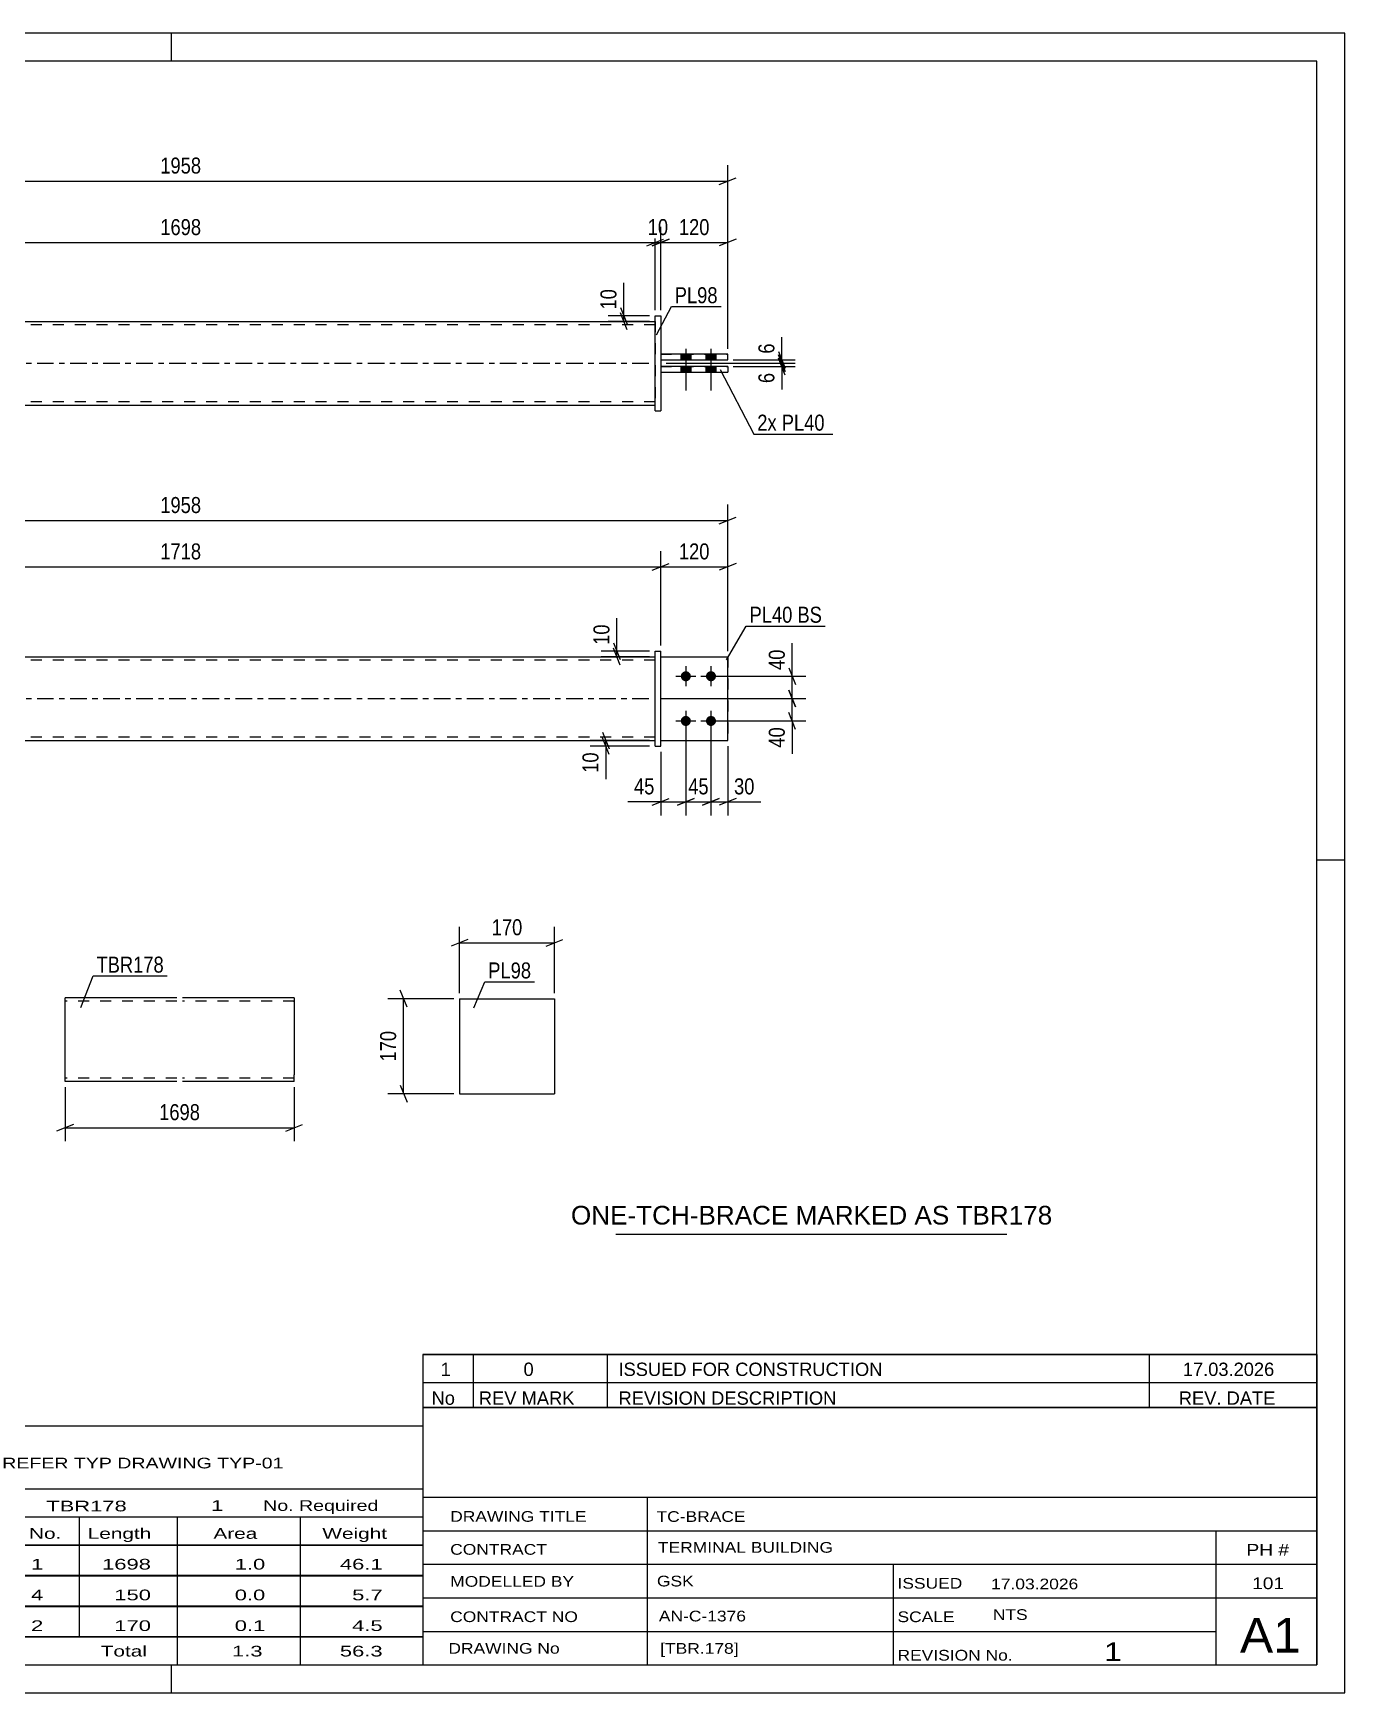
# Model space of a CAD drawing. Header units: millimetres. Extents: x 0 to 420, y 0 to 297.
# Drawn here: x 185.2 to 420, y 0 to 297 of the extents above; entities that cross this region are included whole.
import ezdxf

# ---------------------------------------------------------------- set-up
doc = ezdxf.new("R2010")
doc.units = ezdxf.units.MM
doc.linetypes.add('DXK_LINE_DOT2', pattern=[3.9198, 1.9599, -1.9599])
doc.linetypes.add('DXK_LINE_DOT3', pattern=[5.9187, 2.979, -0.9799, 0.9799, -0.9799])
doc.styles.add('Arial', font='ARIAL.TTF', dxfattribs={"height": 0.2})
doc.styles.add('Arial Narrow', font='ARIALN.TTF', dxfattribs={"height": 0.2})

# ---------------------------------------------------------------- blocks, each defined once
blk = doc.blocks.new('Unknown-580873624-1132')
at = {"color": 5, "linetype": 'Continuous'}
for p, q in [((420, 297), (0, 297)), ((210, 292), (210, 297)), ((420, 0), (420, 297)), ((415, 292), (5, 292)), ((415, 5), (415, 292)), ((420, 149), (415, 149)), ((5, 5), (415, 5)), ((210, 0), (210, 5)), ((0, 0), (420, 0))]:
    blk.add_line(p, q, dxfattribs=at)
blk = doc.blocks.new('Part-580873624-1800 - 1776')
at = {"color": 2, "linetype": 'Continuous'}
for p, q in [((297.55, 185.42), (309.55, 185.42)), ((309.55, 185.42), (309.55, 185.42)), ((309.55, 170.42), (309.55, 185.42)), ((297.55, 170.42), (309.55, 170.42))]:
    blk.add_line(p, q, dxfattribs=at)
at = {"color": 7, "linetype": 'DXK_LINE_DOT2'}
for p, q in [((297.55, 185.42), (309.55, 185.42)), ((297.55, 170.42), (297.55, 185.42)), ((297.55, 170.42), (297.55, 170.42)), ((297.55, 170.42), (309.55, 170.42))]:
    blk.add_line(p, q, dxfattribs=at)
blk = doc.blocks.new('Part-580873624-1795 - 1776')
at = {"linetype": 'Continuous'}
blk.add_hatch(color=2, dxfattribs=at).paths.add_polyline_path([(156.74, 185.42), (155.94, 186.82), (157.54, 186.82)])
at = {"color": 2, "linetype": 'Continuous'}
for p, q in [((126.74, 185.42), (296.55, 185.42)), ((156.74, 185.42), (155.94, 186.82)), ((155.94, 186.82), (157.54, 186.82)), ((157.54, 186.82), (156.74, 185.42)), ((126.74, 170.42), (296.55, 170.42))]:
    blk.add_line(p, q, dxfattribs=at)
at = {"color": 7, "linetype": 'DXK_LINE_DOT2'}
for p, q in [((126.74, 170.42), (126.74, 185.42)), ((296.55, 184.82), (126.74, 184.82)), ((296.55, 170.42), (296.55, 185.42)), ((296.55, 171.02), (126.74, 171.02))]:
    blk.add_line(p, q, dxfattribs=at)
at = {"color": 7, "linetype": 'DXK_LINE_DOT3'}
blk.add_line((126.74, 177.92), (296.55, 177.92), dxfattribs=at)
at = {"color": 2, "linetype": 'Continuous'}
blk.add_circle((156.74, 186.32), 1, dxfattribs=at)
blk = doc.blocks.new('Bolt-580873624-1788 - 1776')
at = {"linetype": 'Continuous'}
for points in [[(302.05, 182.82), (302.24, 182.8), (302.42, 182.74), (302.58, 182.65), (302.72, 182.52), (302.83, 182.37), (302.91, 182.2), (302.95, 182.01), (302.95, 181.82), (302.91, 181.64), (302.83, 181.47), (302.72, 181.32), (302.58, 181.19), (302.42, 181.1), (302.24, 181.04), (302.05, 181.02), (301.87, 181.04), (301.69, 181.1), (301.53, 181.19), (301.39, 181.32), (301.28, 181.47), (301.2, 181.64), (301.16, 181.82), (301.16, 182.01), (301.2, 182.2), (301.28, 182.37), (301.39, 182.52), (301.53, 182.65), (301.69, 182.74), (301.87, 182.8)], [(306.55, 182.82), (306.74, 182.8), (306.92, 182.74), (307.08, 182.65), (307.22, 182.52), (307.33, 182.37), (307.41, 182.2), (307.45, 182.01), (307.45, 181.82), (307.41, 181.64), (307.33, 181.47), (307.22, 181.32), (307.08, 181.19), (306.92, 181.1), (306.74, 181.04), (306.55, 181.02), (306.37, 181.04), (306.19, 181.1), (306.03, 181.19), (305.89, 181.32), (305.78, 181.47), (305.7, 181.64), (305.66, 181.82), (305.66, 182.01), (305.7, 182.2), (305.78, 182.37), (305.89, 182.52), (306.03, 182.65), (306.19, 182.74), (306.37, 182.8)], [(302.05, 174.82), (302.24, 174.8), (302.42, 174.74), (302.58, 174.65), (302.72, 174.52), (302.83, 174.37), (302.91, 174.2), (302.95, 174.01), (302.95, 173.82), (302.91, 173.64), (302.83, 173.47), (302.72, 173.32), (302.58, 173.19), (302.42, 173.1), (302.24, 173.04), (302.05, 173.02), (301.87, 173.04), (301.69, 173.1), (301.53, 173.19), (301.39, 173.32), (301.28, 173.47), (301.2, 173.64), (301.16, 173.82), (301.16, 174.01), (301.2, 174.2), (301.28, 174.37), (301.39, 174.52), (301.53, 174.65), (301.69, 174.74), (301.87, 174.8)], [(306.55, 174.82), (306.74, 174.8), (306.92, 174.74), (307.08, 174.65), (307.22, 174.52), (307.33, 174.37), (307.41, 174.2), (307.45, 174.01), (307.45, 173.82), (307.41, 173.64), (307.33, 173.47), (307.22, 173.32), (307.08, 173.19), (306.92, 173.1), (306.74, 173.04), (306.55, 173.02), (306.37, 173.04), (306.19, 173.1), (306.03, 173.19), (305.89, 173.32), (305.78, 173.47), (305.7, 173.64), (305.66, 173.82), (305.66, 174.01), (305.7, 174.2), (305.78, 174.37), (305.89, 174.52), (306.03, 174.65), (306.19, 174.74), (306.37, 174.8)]]:
    blk.add_hatch(color=1, dxfattribs=at).paths.add_polyline_path(points)
at = {"color": 1, "linetype": 'Continuous'}
for p, q in [((300.25, 181.92), (303.85, 181.92)), ((302.05, 183.72), (302.05, 180.12)), ((304.75, 181.92), (308.35, 181.92)), ((306.55, 183.72), (306.55, 180.12)), ((302.05, 175.72), (302.05, 172.12)), ((306.55, 175.72), (306.55, 172.12)), ((300.25, 173.92), (303.85, 173.92)), ((304.75, 173.92), (308.35, 173.92))]:
    blk.add_line(p, q, dxfattribs=at)
blk = doc.blocks.new('Part-580873624-1805 - 1776')
at = {"color": 7, "linetype": 'DXK_LINE_DOT2'}
for p, q in [((297.55, 185.42), (309.55, 185.42)), ((297.55, 170.42), (297.55, 185.42)), ((297.55, 185.42), (309.55, 185.42)), ((309.55, 185.42), (309.55, 185.42)), ((309.55, 185.42), (309.55, 170.42)), ((297.55, 170.42), (297.55, 170.42)), ((297.55, 170.42), (309.55, 170.42)), ((297.55, 170.42), (309.55, 170.42))]:
    blk.add_line(p, q, dxfattribs=at)
blk = doc.blocks.new('Part-580873624-1806 - 1776')
at = {"color": 2, "linetype": 'Continuous'}
for p, q in [((296.55, 186.42), (297.55, 186.42)), ((296.55, 169.42), (296.55, 186.42)), ((297.55, 169.42), (297.55, 186.42)), ((296.55, 169.42), (296.55, 169.42)), ((296.55, 169.42), (297.55, 169.42))]:
    blk.add_line(p, q, dxfattribs=at)
at = {"color": 7, "linetype": 'DXK_LINE_DOT2'}
for p, q in [((296.55, 186.42), (297.55, 186.42)), ((296.55, 169.42), (297.55, 169.42))]:
    blk.add_line(p, q, dxfattribs=at)
blk = doc.blocks.new('Part-580873624-2068 - 2055')
at = {"color": 2, "linetype": 'Continuous'}
for p, q in [((309.55, 237.33), (297.55, 237.33)), ((297.55, 236.33), (309.55, 236.33)), ((309.55, 237.33), (309.55, 236.33))]:
    blk.add_line(p, q, dxfattribs=at)
at = {"color": 7, "linetype": 'DXK_LINE_DOT2'}
for p, q in [((297.55, 237.33), (297.55, 236.33)), ((297.55, 237.33), (309.55, 237.33)), ((297.55, 236.33), (309.55, 236.33))]:
    blk.add_line(p, q, dxfattribs=at)
blk = doc.blocks.new('Part-580873624-2073 - 2055')
at = {"linetype": 'Continuous'}
blk.add_hatch(color=2, dxfattribs=at).paths.add_polyline_path([(156.74, 237.93), (155.94, 239.33), (157.54, 239.33)])
at = {"color": 2, "linetype": 'Continuous'}
for p, q in [((126.74, 245.43), (296.55, 245.43)), ((156.74, 237.93), (155.94, 239.33)), ((155.94, 239.33), (157.54, 239.33)), ((157.54, 239.33), (156.74, 237.93)), ((126.74, 230.43), (296.55, 230.43))]:
    blk.add_line(p, q, dxfattribs=at)
at = {"color": 7, "linetype": 'DXK_LINE_DOT2'}
for p, q in [((126.74, 230.43), (126.74, 245.43)), ((296.55, 244.83), (126.74, 244.83)), ((296.55, 245.43), (296.55, 230.43)), ((296.55, 231.03), (126.74, 231.03))]:
    blk.add_line(p, q, dxfattribs=at)
at = {"color": 7, "linetype": 'DXK_LINE_DOT3'}
blk.add_line((126.74, 237.93), (296.55, 237.93), dxfattribs=at)
at = {"color": 2, "linetype": 'Continuous'}
blk.add_circle((156.74, 238.83), 1, dxfattribs=at)
blk = doc.blocks.new('Bolt-580873624-2058 - 2055')
at = {"linetype": 'Continuous'}
for points in [[(302.95, 239.53), (301.15, 239.53), (301.15, 238.53), (302.95, 238.53)], [(302.95, 239.53), (301.15, 239.53), (301.15, 238.53), (302.95, 238.53)], [(307.45, 239.53), (305.65, 239.53), (305.65, 238.53), (307.45, 238.53)], [(307.45, 239.53), (305.65, 239.53), (305.65, 238.53), (307.45, 238.53)], [(302.95, 237.33), (301.15, 237.33), (301.15, 236.33), (302.95, 236.33)], [(302.95, 237.33), (301.15, 237.33), (301.15, 236.33), (302.95, 236.33)], [(307.45, 237.33), (305.65, 237.33), (305.65, 236.33), (307.45, 236.33)], [(307.45, 237.33), (305.65, 237.33), (305.65, 236.33), (307.45, 236.33)]]:
    blk.add_hatch(color=1, dxfattribs=at).paths.add_polyline_path(points)
at = {"color": 1, "linetype": 'Continuous'}
for p, q in [((301.15, 239.53), (301.15, 238.53)), ((301.15, 239.53), (301.15, 238.53)), ((302.05, 240.53), (302.05, 233.03)), ((302.05, 240.53), (302.05, 233.03)), ((302.95, 239.53), (302.95, 238.53)), ((302.95, 239.53), (302.95, 238.53)), ((305.65, 239.53), (305.65, 238.53)), ((305.65, 239.53), (305.65, 238.53)), ((306.55, 240.53), (306.55, 233.03)), ((306.55, 240.53), (306.55, 233.03)), ((307.45, 239.53), (307.45, 238.53)), ((307.45, 239.53), (307.45, 238.53)), ((301.15, 237.33), (301.15, 236.33)), ((301.15, 237.33), (301.15, 236.33)), ((302.95, 237.33), (302.95, 236.33)), ((302.95, 237.33), (302.95, 236.33)), ((305.65, 237.33), (305.65, 236.33)), ((305.65, 237.33), (305.65, 236.33)), ((307.45, 237.33), (307.45, 236.33)), ((307.45, 237.33), (307.45, 236.33))]:
    blk.add_line(p, q, dxfattribs=at)
blk = doc.blocks.new('Part-580873624-2063 - 2055')
at = {"color": 2, "linetype": 'Continuous'}
for p, q in [((309.55, 239.53), (297.55, 239.53)), ((297.55, 238.53), (309.55, 238.53)), ((309.55, 238.53), (309.55, 239.53))]:
    blk.add_line(p, q, dxfattribs=at)
at = {"color": 7, "linetype": 'DXK_LINE_DOT2'}
for p, q in [((297.55, 239.53), (297.55, 238.53)), ((297.55, 239.53), (309.55, 239.53)), ((297.55, 238.53), (309.55, 238.53))]:
    blk.add_line(p, q, dxfattribs=at)
blk = doc.blocks.new('Part-580873624-2084 - 2055')
at = {"color": 2, "linetype": 'Continuous'}
for p, q in [((296.55, 246.43), (296.55, 246.43)), ((296.55, 229.43), (296.55, 246.43)), ((296.55, 246.43), (297.55, 246.43)), ((297.55, 246.43), (297.55, 246.43)), ((297.55, 246.43), (297.55, 229.43)), ((296.55, 229.43), (297.55, 229.43)), ((296.55, 229.43), (296.55, 229.43)), ((297.55, 229.43), (297.55, 229.43))]:
    blk.add_line(p, q, dxfattribs=at)
at = {"color": 7, "linetype": 'DXK_LINE_DOT2'}
for p, q in [((296.55, 246.43), (297.55, 246.43)), ((296.55, 229.43), (297.55, 229.43)), ((297.55, 229.43), (297.55, 229.43))]:
    blk.add_line(p, q, dxfattribs=at)
blk = doc.blocks.new('Part-580873624-1360 - 1344')
at = {"color": 2, "linetype": 'Continuous'}
for p, q in [((261.55, 124.22), (261.55, 107.22)), ((261.55, 124.22), (278.55, 124.22)), ((278.55, 124.22), (278.55, 107.22)), ((261.55, 107.22), (278.55, 107.22))]:
    blk.add_line(p, q, dxfattribs=at)
blk = doc.blocks.new('Part-580873624-1246 - 1226')
at = {"color": 2, "linetype": 'Continuous'}
for p, q in [((210.94, 124.39), (190.94, 124.39)), ((190.94, 109.48), (190.94, 124.39)), ((231.94, 124.39), (211.94, 124.39)), ((231.94, 124.39), (231.94, 110.59)), ((231.94, 109.39), (231.94, 110.59)), ((190.94, 109.39), (190.94, 109.48)), ((210.94, 109.39), (190.94, 109.39)), ((231.94, 109.39), (211.94, 109.39))]:
    blk.add_line(p, q, dxfattribs=at)
at = {"color": 7, "linetype": 'DXK_LINE_DOT2'}
for p, q in [((210.94, 123.79), (190.94, 123.79)), ((231.94, 123.79), (211.94, 123.79)), ((231.94, 123.79), (231.94, 123.75)), ((231.94, 123.75), (231.94, 123.79)), ((231.94, 123.65), (231.94, 123.75)), ((231.94, 123.75), (231.94, 123.65)), ((190.94, 109.99), (190.94, 110.04)), ((210.94, 109.99), (190.94, 109.99)), ((231.94, 109.99), (211.94, 109.99)), ((231.94, 110.04), (231.94, 110.36)), ((231.94, 109.99), (231.94, 110.04))]:
    blk.add_line(p, q, dxfattribs=at)
blk = doc.blocks.new('StraightDimension-580873624-1904 - 1776')
at = {"color": 7, "linetype": 'Continuous'}
for p, q in [((295.55, 170.42), (284.91, 170.42)), ((295.55, 169.42), (284.91, 169.42)), ((287.16, 171.92), (288.36, 168.92)), ((288.36, 167.92), (287.16, 170.92)), ((287.76, 169.42), (287.76, 170.42))]:
    blk.add_line(p, q, dxfattribs=at)
at = {"color": 0}
blk.add_wipeout([(287.01, 168.89), (282.81, 168.89), (282.81, 164.04), (287.01, 164.04)], dxfattribs=at)
at = {"color": 7, "linetype": 'Continuous'}
blk.add_line((287.76, 169.42), (287.76, 163.51), dxfattribs=at)
blk.add_line((287.76, 169.42), (287.76, 163.51), dxfattribs=at)
at = {"color": 3, "style": 'Arial Narrow'}
blk.add_text('10', height=2.863, rotation=90.0002, dxfattribs=at).set_placement((286.41, 164.64))
blk = doc.blocks.new('StraightDimension-580873624-1923 - 1776')
at = {"color": 7, "linetype": 'Continuous'}
for p, q in [((302.05, 172.92), (302.05, 157.03)), ((306.55, 172.92), (306.55, 157.03)), ((300.55, 158.83), (303.55, 160.03)), ((302.05, 159.43), (306.55, 159.43)), ((308.05, 160.03), (305.05, 158.83))]:
    blk.add_line(p, q, dxfattribs=at)
at = {"color": 0}
blk.add_wipeout([(306.73, 160.18), (306.73, 164.38), (301.88, 164.38), (301.88, 160.18)], dxfattribs=at)
at = {"color": 3, "style": 'Arial Narrow'}
blk.add_text('45', height=2.863, dxfattribs=at).set_placement((302.48, 160.78))
blk = doc.blocks.new('StraightDimension-580873624-1974 - 1776')
at = {"color": 7, "linetype": 'Continuous'}
for p, q in [((320.51, 179.42), (321.71, 176.42)), ((297.55, 177.92), (323.51, 177.92)), ((321.71, 172.42), (320.51, 175.42)), ((321.11, 173.92), (321.11, 177.92)), ((307.55, 173.92), (323.51, 173.92))]:
    blk.add_line(p, q, dxfattribs=at)
at = {"color": 0}
blk.add_wipeout([(320.36, 173.39), (316.16, 173.39), (316.16, 168.54), (320.36, 168.54)], dxfattribs=at)
at = {"color": 7, "linetype": 'Continuous'}
blk.add_line((321.11, 173.92), (321.11, 168.01), dxfattribs=at)
blk.add_line((321.11, 173.92), (321.11, 168.01), dxfattribs=at)
at = {"color": 3, "style": 'Arial Narrow'}
blk.add_text('40', height=2.863, rotation=90.0002, dxfattribs=at).set_placement((319.76, 169.14))
blk = doc.blocks.new('StraightDimension-580873624-1997 - 1776')
at = {"color": 7, "linetype": 'Continuous'}
for p, q in [((296.05, 200.88), (299.05, 202.08)), ((297.55, 187.42), (297.55, 204.33)), ((311.05, 202.08), (308.05, 200.88)), ((309.55, 186.42), (309.55, 204.33)), ((297.55, 201.48), (309.55, 201.48))]:
    blk.add_line(p, q, dxfattribs=at)
at = {"color": 0}
blk.add_wipeout([(306.9, 202.23), (306.9, 206.43), (300.21, 206.43), (300.21, 202.23)], dxfattribs=at)
at = {"color": 3, "style": 'Arial Narrow'}
blk.add_text('120', height=2.863, dxfattribs=at).set_placement((300.81, 202.83))
blk = doc.blocks.new('StraightDimension-580873624-1933 - 1776')
at = {"color": 7, "linetype": 'Continuous'}
for p, q in [((306.55, 172.92), (306.55, 157.03)), ((309.55, 169.42), (309.55, 157.03)), ((305.05, 158.83), (308.05, 160.03)), ((306.55, 159.43), (309.55, 159.43)), ((311.05, 160.03), (308.05, 158.83))]:
    blk.add_line(p, q, dxfattribs=at)
at = {"color": 0}
blk.add_wipeout([(314.94, 160.18), (314.94, 164.38), (310.08, 164.38), (310.08, 160.18)], dxfattribs=at)
at = {"color": 7, "linetype": 'Continuous'}
blk.add_line((309.55, 159.43), (315.46, 159.43), dxfattribs=at)
blk.add_line((309.55, 159.43), (315.46, 159.43), dxfattribs=at)
at = {"color": 3, "style": 'Arial Narrow'}
blk.add_text('30', height=2.863, dxfattribs=at).set_placement((310.68, 160.78))
blk = doc.blocks.new('StraightDimension-580873624-1961 - 1776')
at = {"color": 7, "linetype": 'Continuous'}
for p, q in [((307.55, 181.92), (323.51, 181.92)), ((320.51, 183.42), (321.71, 180.42)), ((321.11, 177.92), (321.11, 181.92)), ((321.71, 176.42), (320.51, 179.42)), ((297.55, 177.92), (323.51, 177.92))]:
    blk.add_line(p, q, dxfattribs=at)
at = {"color": 0}
blk.add_wipeout([(320.36, 187.3), (316.16, 187.3), (316.16, 182.44), (320.36, 182.44)], dxfattribs=at)
at = {"color": 7, "linetype": 'Continuous'}
blk.add_line((321.11, 181.92), (321.11, 187.82), dxfattribs=at)
blk.add_line((321.11, 181.92), (321.11, 187.82), dxfattribs=at)
at = {"color": 3, "style": 'Arial Narrow'}
blk.add_text('40', height=2.863, rotation=90.0002, dxfattribs=at).set_placement((319.76, 183.04))
blk = doc.blocks.new('StraightDimension-580873624-1818 - 1776')
at = {"color": 7, "linetype": 'Continuous'}
for p, q in [((113.74, 186.42), (113.74, 212.63)), ((309.55, 186.42), (309.55, 212.63)), ((115.24, 210.38), (112.24, 209.18)), ((113.74, 209.78), (309.55, 209.78)), ((308.05, 209.18), (311.05, 210.38))]:
    blk.add_line(p, q, dxfattribs=at)
at = {"color": 0}
blk.add_wipeout([(215.9, 210.53), (215.9, 214.73), (207.39, 214.73), (207.39, 210.53)], dxfattribs=at)
at = {"color": 3, "style": 'Arial Narrow'}
blk.add_text('1958', height=2.863, dxfattribs=at).set_placement((207.99, 211.13))
blk = doc.blocks.new('StraightDimension-580873624-1913 - 1776')
at = {"color": 7, "linetype": 'Continuous'}
for p, q in [((302.05, 172.92), (302.05, 157.03)), ((297.55, 168.42), (297.55, 157.03)), ((296.05, 158.83), (299.05, 160.03)), ((297.55, 159.43), (302.05, 159.43)), ((303.55, 160.03), (300.55, 158.83))]:
    blk.add_line(p, q, dxfattribs=at)
at = {"color": 0}
blk.add_wipeout([(297.03, 160.18), (297.03, 164.38), (292.17, 164.38), (292.17, 160.18)], dxfattribs=at)
at = {"color": 7, "linetype": 'Continuous'}
blk.add_line((297.55, 159.43), (291.65, 159.43), dxfattribs=at)
blk.add_line((297.55, 159.43), (291.65, 159.43), dxfattribs=at)
at = {"color": 3, "style": 'Arial Narrow'}
blk.add_text('45', height=2.863, dxfattribs=at).set_placement((292.77, 160.78))
blk = doc.blocks.new('StraightDimension-580873624-1988 - 1776')
at = {"color": 7, "linetype": 'Continuous'}
for p, q in [((289.13, 187.92), (290.33, 184.92)), ((295.55, 186.42), (286.88, 186.42)), ((295.55, 185.42), (286.88, 185.42)), ((290.33, 183.92), (289.13, 186.92)), ((289.73, 185.42), (289.73, 186.42))]:
    blk.add_line(p, q, dxfattribs=at)
at = {"color": 0}
blk.add_wipeout([(288.98, 191.8), (284.78, 191.8), (284.78, 186.94), (288.98, 186.94)], dxfattribs=at)
at = {"color": 7, "linetype": 'Continuous'}
blk.add_line((289.73, 186.42), (289.73, 192.33), dxfattribs=at)
blk.add_line((289.73, 186.42), (289.73, 192.33), dxfattribs=at)
at = {"color": 3, "style": 'Arial Narrow'}
blk.add_text('10', height=2.863, rotation=90.0002, dxfattribs=at).set_placement((288.38, 187.54))
blk = doc.blocks.new('StraightDimension-580873624-2007 - 1776')
at = {"color": 7, "linetype": 'Continuous'}
for p, q in [((127.24, 202.08), (124.24, 200.88)), ((125.74, 187.42), (125.74, 204.33)), ((296.05, 200.88), (299.05, 202.08)), ((297.55, 187.42), (297.55, 204.33)), ((125.74, 201.48), (297.55, 201.48))]:
    blk.add_line(p, q, dxfattribs=at)
at = {"color": 0}
blk.add_wipeout([(215.9, 202.23), (215.9, 206.43), (207.39, 206.43), (207.39, 202.23)], dxfattribs=at)
at = {"color": 3, "style": 'Arial Narrow'}
blk.add_text('1718', height=2.863, dxfattribs=at).set_placement((207.99, 202.83))
blk = doc.blocks.new('StraightDimension-580873624-2225 - 2055')
at = {"color": 7, "linetype": 'Continuous'}
for p, q in [((298.55, 237.93), (321.65, 237.93)), ((310.55, 238.53), (321.65, 238.53)), ((318.65, 240.03), (319.85, 237.03)), ((319.85, 236.43), (318.65, 239.43)), ((319.25, 237.93), (319.25, 238.53))]:
    blk.add_line(p, q, dxfattribs=at)
at = {"color": 0}
blk.add_wipeout([(318.5, 242.08), (314.3, 242.08), (314.3, 239.05), (318.5, 239.05)], dxfattribs=at)
at = {"color": 7, "linetype": 'Continuous'}
blk.add_line((319.25, 238.53), (319.25, 242.61), dxfattribs=at)
blk.add_line((319.25, 238.53), (319.25, 242.61), dxfattribs=at)
at = {"color": 3, "style": 'Arial Narrow'}
blk.add_text('6', height=2.86, rotation=90.0002, dxfattribs=at).set_placement((317.9, 239.65))
blk = doc.blocks.new('StraightDimension-580873624-2152 - 2055')
at = {"color": 7, "linetype": 'Continuous'}
for p, q in [((113.74, 240.53), (113.74, 273.38)), ((309.55, 240.53), (309.55, 273.38)), ((115.24, 271.13), (112.24, 269.93)), ((113.74, 270.53), (309.55, 270.53)), ((308.05, 269.93), (311.05, 271.13))]:
    blk.add_line(p, q, dxfattribs=at)
at = {"color": 0}
blk.add_wipeout([(215.9, 271.28), (215.9, 275.48), (207.39, 275.48), (207.39, 271.28)], dxfattribs=at)
at = {"color": 3, "style": 'Arial Narrow'}
blk.add_text('1958', height=2.863, dxfattribs=at).set_placement((207.99, 271.88))
blk = doc.blocks.new('StraightDimension-580873624-2183 - 2055')
at = {"color": 7, "linetype": 'Continuous'}
for p, q in [((126.74, 247.43), (126.74, 262.37)), ((296.55, 247.43), (296.55, 262.37)), ((128.24, 260.12), (125.24, 258.92)), ((126.74, 259.52), (296.55, 259.52)), ((295.05, 258.92), (298.05, 260.12))]:
    blk.add_line(p, q, dxfattribs=at)
at = {"color": 0}
blk.add_wipeout([(215.9, 260.27), (215.9, 264.47), (207.39, 264.47), (207.39, 260.27)], dxfattribs=at)
at = {"color": 3, "style": 'Arial Narrow'}
blk.add_text('1698', height=2.863, dxfattribs=at).set_placement((207.99, 260.87))
blk = doc.blocks.new('StraightDimension-580873624-2193 - 2055')
at = {"color": 7, "linetype": 'Continuous'}
for p, q in [((296.55, 247.43), (296.55, 262.37)), ((297.55, 247.43), (297.55, 262.37)), ((295.05, 258.92), (298.05, 260.12)), ((299.05, 260.12), (296.05, 258.92)), ((296.55, 259.52), (297.55, 259.52))]:
    blk.add_line(p, q, dxfattribs=at)
at = {"color": 0}
blk.add_wipeout([(299.48, 260.27), (299.48, 264.47), (294.63, 264.47), (294.63, 260.27)], dxfattribs=at)
at = {"color": 3, "style": 'Arial Narrow'}
blk.add_text('10', height=2.863, dxfattribs=at).set_placement((295.23, 260.87))
blk = doc.blocks.new('StraightDimension-580873624-2203 - 2055')
at = {"color": 7, "linetype": 'Continuous'}
for p, q in [((297.55, 247.43), (297.55, 262.37)), ((309.55, 240.53), (309.55, 262.37)), ((296.05, 258.92), (299.05, 260.12)), ((297.55, 259.52), (309.55, 259.52)), ((311.05, 260.12), (308.05, 258.92))]:
    blk.add_line(p, q, dxfattribs=at)
at = {"color": 0}
blk.add_wipeout([(306.9, 260.27), (306.9, 264.47), (300.21, 264.47), (300.21, 260.27)], dxfattribs=at)
at = {"color": 3, "style": 'Arial Narrow'}
blk.add_text('120', height=2.863, dxfattribs=at).set_placement((300.81, 260.87))
blk = doc.blocks.new('StraightDimension-580873624-2214 - 2055')
at = {"color": 7, "linetype": 'Continuous'}
for p, q in [((290.38, 247.93), (291.58, 244.93)), ((291.58, 243.93), (290.38, 246.93)), ((295.55, 246.43), (288.13, 246.43)), ((295.55, 245.43), (288.13, 245.43)), ((290.98, 245.43), (290.98, 246.43))]:
    blk.add_line(p, q, dxfattribs=at)
at = {"color": 0}
blk.add_wipeout([(290.23, 251.81), (286.03, 251.81), (286.03, 246.95), (290.23, 246.95)], dxfattribs=at)
at = {"color": 7, "linetype": 'Continuous'}
blk.add_line((290.98, 246.43), (290.98, 252.33), dxfattribs=at)
blk.add_line((290.98, 246.43), (290.98, 252.33), dxfattribs=at)
at = {"color": 3, "style": 'Arial Narrow'}
blk.add_text('10', height=2.863, rotation=90.0002, dxfattribs=at).set_placement((289.63, 247.55))
blk = doc.blocks.new('StraightDimension-580873624-2234 - 2055')
at = {"color": 7, "linetype": 'Continuous'}
for p, q in [((298.55, 237.93), (321.65, 237.93)), ((318.65, 239.43), (319.85, 236.43)), ((319.85, 235.83), (318.65, 238.83)), ((319.25, 237.33), (319.25, 237.93)), ((310.55, 237.33), (321.65, 237.33))]:
    blk.add_line(p, q, dxfattribs=at)
at = {"color": 0}
blk.add_wipeout([(318.5, 236.8), (314.3, 236.8), (314.3, 233.78), (318.5, 233.78)], dxfattribs=at)
at = {"color": 7, "linetype": 'Continuous'}
blk.add_line((319.25, 237.33), (319.25, 233.25), dxfattribs=at)
blk.add_line((319.25, 237.33), (319.25, 233.25), dxfattribs=at)
at = {"color": 3, "style": 'Arial Narrow'}
blk.add_text('6', height=2.86, rotation=90.0002, dxfattribs=at).set_placement((317.9, 234.38))
blk = doc.blocks.new('StraightDimension-580873624-1362 - 1344')
at = {"color": 7, "linetype": 'Continuous'}
for p, q in [((261.55, 125.22), (261.55, 137.07)), ((278.55, 125.22), (278.55, 137.07)), ((263.05, 134.82), (260.05, 133.62)), ((261.55, 134.22), (278.55, 134.22)), ((277.05, 133.62), (280.05, 134.82))]:
    blk.add_line(p, q, dxfattribs=at)
at = {"color": 0}
blk.add_wipeout([(273.39, 134.97), (273.39, 139.17), (266.71, 139.17), (266.71, 134.97)], dxfattribs=at)
at = {"color": 3, "style": 'Arial Narrow'}
blk.add_text('170', height=2.863, dxfattribs=at).set_placement((267.31, 135.57))
blk = doc.blocks.new('StraightDimension-580873624-1374 - 1344')
at = {"color": 7, "linetype": 'Continuous'}
for p, q in [((252.15, 122.72), (250.95, 125.72)), ((260.55, 124.22), (248.7, 124.22)), ((251.55, 107.22), (251.55, 124.22)), ((260.55, 107.22), (248.7, 107.22)), ((250.95, 108.72), (252.15, 105.72))]:
    blk.add_line(p, q, dxfattribs=at)
at = {"color": 0}
blk.add_wipeout([(250.8, 119.06), (246.6, 119.06), (246.6, 112.37), (250.8, 112.37)], dxfattribs=at)
at = {"color": 3, "style": 'Arial Narrow'}
blk.add_text('170', height=2.863, rotation=90.0002, dxfattribs=at).set_placement((250.2, 112.97))
blk = doc.blocks.new('StraightDimension-580873624-1324 - 1226')
at = {"color": 7, "linetype": 'Continuous'}
for p, q in [((190.94, 108.39), (190.94, 98.73)), ((231.94, 108.39), (231.94, 98.73)), ((192.44, 101.73), (189.44, 100.53)), ((190.94, 101.13), (231.94, 101.13)), ((230.44, 100.53), (233.44, 101.73))]:
    blk.add_line(p, q, dxfattribs=at)
at = {"color": 0}
blk.add_wipeout([(215.7, 101.88), (215.7, 106.08), (207.19, 106.08), (207.19, 101.88)], dxfattribs=at)
at = {"color": 3, "style": 'Arial Narrow'}
blk.add_text('1698', height=2.863, dxfattribs=at).set_placement((207.79, 102.48))
blk = doc.blocks.new('Unknown-580873624-3524')
at = {"color": 7, "linetype": 'Continuous'}
for p, q in [((255, 51.05), (255, 5)), ((255, 51.05), (415, 51.05)), ((415, 51), (415, 5)), ((255, 35), (415, 35)), ((295.14, 35), (295.14, 5)), ((255, 29), (415, 29)), ((397, 5.05), (397, 29.05)), ((255, 23), (415, 23)), ((339.14, 23), (339.14, 5)), ((255, 17), (415, 17)), ((255, 11), (397, 11)), ((255, 5), (415, 5))]:
    blk.add_line(p, q, dxfattribs=at)
at = {"color": 7, "style": 'Arial Narrow'}
for s, height, width, p in [('DRAWING TITLE', 1.9089, 1.425378, (259.88, 30.61)), ('TC-BRACE', 1.909, 1.425378, (296.81, 30.59)), ('TERMINAL BUILDING', 1.9089, 1.425378, (297.06, 25.07)), ('CONTRACT', 1.909, 1.425378, (259.88, 24.71)), ('MODELLED BY', 1.9089, 1.425378, (259.88, 18.98)), ('GSK', 1.909, 1.425378, (296.88, 19.04)), ('ISSUED', 1.909, 1.425378, (339.94, 18.64)), ('17.03.2026', 1.909, 1.425378, (356.69, 18.52)), ('CONTRACT NO', 1.9089, 1.425378, (259.88, 12.66)), ('AN-C-1376', 1.909, 1.425378, (297.23, 12.78)), ('SCALE', 1.909, 1.425378, (339.94, 12.65)), ('A1', 6.204, 1.25, (401.24, 7.2)), ('DRAWING No', 1.909, 1.425378, (259.56, 7)), ('[TBR.178]', 1.909, 1.425378, (297.46, 6.99)), ('1', 3.34, 1.5, (376.91, 5.68)), ('REVISION No.', 1.9089, 1.425378, (339.94, 5.77))]:
    blk.add_text(s, height=height, dxfattribs=dict(at, width=width)).set_placement(p)
at = {"color": 7, "linetype": 'Continuous', "style": 'Arial Narrow'}
for s, height, width, p in [('PH #', 2.1, 1.42538, (402.4, 24.55)), ('101', 2.1, 1.42538, (403.41, 18.55)), ('NTS', 1.909, 1.425378, (357, 13.05))]:
    blk.add_text(s, height=height, dxfattribs=dict(at, width=width)).set_placement(p)
blk = doc.blocks.new('Unknown-580873624-3525')
at = {"color": 7, "linetype": 'Continuous'}
for p, q in [((255, 60.55), (415, 60.55)), ((415, 60.55), (255, 60.55)), ((255, 60.55), (255, 55.55)), ((264, 60.55), (264, 55.55)), ((288, 60.55), (288, 55.55)), ((385, 60.55), (385, 55.55)), ((415, 60.55), (415, 55.55)), ((255, 55.55), (415, 55.55)), ((255, 55.55), (255, 51.05)), ((255, 55.55), (415, 55.55)), ((264, 55.55), (264, 51.05)), ((288, 55.55), (288, 51.05)), ((385, 55.55), (385, 51.05)), ((415, 55.55), (415, 51.05)), ((415, 51.05), (255, 51.05))]:
    blk.add_line(p, q, dxfattribs=at)
at = {"color": 7, "linetype": 'Continuous', "style": 'Arial Narrow'}
for s, height, width, p in [('1', 2.39, 1.196471, (258.16, 56.7)), ('0', 2.39, 1.196471, (273, 56.7)), ('ISSUED FOR CONSTRUCTION', 2.3861, 1.196471, (290, 56.7)), ('17.03.2026', 2.386, 1.196471, (391, 56.7)), ('No', 2.386, 1.2, (256.54, 51.55)), ('REV MARK', 2.386, 1.2, (265, 51.55)), ('REVISION DESCRIPTION', 2.3861, 1.2, (290, 51.55)), ('REV. DATE', 2.386, 1.2, (390.28, 51.55))]:
    blk.add_text(s, height=height, dxfattribs=dict(at, width=width)).set_placement(p)
blk = doc.blocks.new('Unknown-580873624-3526')
at = {"color": 7, "linetype": 'Continuous'}
for p, q in [((95, 47.75), (255, 47.75)), ((95, 36.5), (95, 47.75)), ((255, 47.75), (255, 36.5)), ((95, 36.5), (255, 36.5)), ((95, 36.5), (95, 31.5)), ((255, 36.5), (255, 31.5)), ((95, 31.5), (255, 31.5)), ((95, 31.5), (95, 26.5)), ((119, 31.5), (119, 26.5)), ((154.5, 31.5), (154.5, 26.5)), ((180.5, 31.5), (180.5, 26.5)), ((193.5, 31.5), (193.5, 26.5)), ((211, 31.5), (211, 26.5)), ((233, 31.5), (233, 26.5)), ((255, 31.5), (255, 26.5)), ((95, 26.5), (255, 26.5)), ((95, 26.45), (95, 21.05)), ((95, 26.45), (255, 26.45)), ((119, 26.5), (119, 21)), ((154.5, 26.5), (154.5, 21)), ((180.5, 26.5), (180.5, 21)), ((193.5, 26.5), (193.5, 21)), ((211, 26.5), (211, 21)), ((233, 26.5), (233, 21)), ((255, 26.45), (255, 21.05)), ((95, 21.05), (255, 21.05)), ((95, 20.95), (95, 15.55)), ((95, 20.95), (255, 20.95)), ((119, 21), (119, 15.5)), ((154.5, 21), (154.5, 15.5)), ((180.5, 21), (180.5, 15.5)), ((193.5, 21), (193.5, 15.5)), ((211, 21), (211, 15.5)), ((233, 21), (233, 15.5)), ((255, 20.95), (255, 15.55)), ((95, 15.55), (255, 15.55)), ((95, 15.45), (95, 10.05)), ((95, 15.45), (255, 15.45)), ((119, 15.5), (119, 10)), ((154.5, 15.5), (154.5, 10)), ((180.5, 15.5), (180.5, 10)), ((193.5, 15.5), (193.5, 10)), ((211, 15.5), (211, 10)), ((233, 15.5), (233, 10)), ((255, 15.45), (255, 10.05)), ((95, 10.05), (255, 10.05)), ((95, 10), (255, 10)), ((95, 10), (95, 5)), ((211, 10), (211, 5)), ((233, 10), (233, 5)), ((255, 10), (255, 5)), ((95, 5), (255, 5))]:
    blk.add_line(p, q, dxfattribs=at)
at = {"color": 7, "style": 'Arial Narrow'}
for s, height, width, p in [('GENERAL NOTES & WELD DETAILS :', 2.8633, 1.4, (96.15, 40.06)), ('REFER TYP DRAWING TYP-01', 1.9089, 1.6, (179.7, 40.16)), ("MATERIAL LIST FOR ASSEMBLY MK'D", 1.9089, 1.6, (96.15, 32.56)), ('TBR178', 1.909, 1.794707, (187.59, 32.47)), ('1', 1.91, 1.794707, (217.08, 32.56)), ('No. Required', 1.9089, 1.6, (226.41, 32.56)), ('Mark', 1.909, 1.7, (96.34, 27.5)), ('Profile', 1.909, 1.7, (129.41, 27.5)), ('Material', 1.909, 1.7, (159.54, 27.56)), ('No.', 1.909, 1.7, (184.5, 27.56)), ('Length', 1.909, 1.7, (195, 27.56)), ('Area', 1.909, 1.7, (217.5, 27.56)), ('Weight', 1.909, 1.7, (237, 27.56))]:
    blk.add_text(s, height=height, dxfattribs=dict(at, width=width)).set_placement(p)
at = {"color": 7, "linetype": 'Continuous', "style": 'Arial Narrow'}
for s, height, width, p in [('TBR178', 1.909, 1.794707, (96.5, 22.06)), ('SHS150*6', 1.909, 1.794707, (121, 22.06)), ('E350', 1.909, 1.794707, (160.74, 22.06)), ('1', 1.91, 1.794707, (184.86, 22.06)), ('1698', 1.909, 1.794707, (197.58, 22.06)), ('1.0', 1.909, 1.794707, (221.32, 22.06)), ('46.1', 1.909, 1.794707, (240.14, 22.06)), ('PL40', 1.909, 1.794707, (96.5, 16.56)), ('PL10*120', 1.909, 1.794707, (121, 16.56)), ('E350', 1.909, 1.794707, (160.74, 16.56)), ('4', 1.91, 1.794707, (184.86, 16.56)), ('150', 1.909, 1.794707, (199.77, 16.56)), ('0.0', 1.909, 1.794707, (221.32, 16.56)), ('5.7', 1.909, 1.794707, (242.33, 16.56)), ('PL98', 1.909, 1.794707, (96.5, 11.06)), ('PL10*170', 1.909, 1.794707, (121, 11.06)), ('E350', 1.909, 1.794707, (160.74, 11.06)), ('2', 1.91, 1.794707, (184.86, 11.06)), ('170', 1.909, 1.794707, (199.77, 11.06)), ('0.1', 1.909, 1.794707, (221.32, 11.06)), ('4.5', 1.909, 1.794707, (242.33, 11.06)), ('Total', 1.909, 1.7, (197.33, 6.5)), ('1.3', 1.909, 1.794707, (220.83, 6.5)), ('56.3', 1.909, 1.794707, (240.14, 6.5))]:
    blk.add_text(s, height=height, dxfattribs=dict(at, width=width)).set_placement(p)
blk = doc.blocks.new('Unknown-580873624-3527')
at = {"color": 7, "linetype": 'Continuous'}
blk.add_line((289.5, 82.05), (359.5, 82.05), dxfattribs=at)
at = {"color": 7, "style": 'Arial'}
blk.add_text('ONE-TCH-BRACE MARKED AS TBR178', height=3.3428, dxfattribs=at).set_placement((281.49, 83.8))
blk = doc.blocks.new('MarkSet-580873624-2040 - 1776')
at = {"color": 0}
blk.add_wipeout([(321.13, 191.5), (321.13, 194.5), (313.46, 194.5), (313.46, 191.5)], dxfattribs=at)
blk.add_wipeout([(321.13, 191.5), (321.13, 194.5), (313.46, 194.5), (313.46, 191.5)], dxfattribs=at)
at = {"color": 30, "linetype": 'Continuous'}
blk.add_line((309.36, 184.84), (312.86, 190.9), dxfattribs=at)
at = {"color": 0}
blk.add_wipeout([(326.42, 191.5), (326.42, 194.5), (322.03, 194.5), (322.03, 191.5)], dxfattribs=at)
blk.add_wipeout([(326.42, 191.5), (326.42, 194.5), (322.03, 194.5), (322.03, 191.5)], dxfattribs=at)
at = {"color": 30, "linetype": 'Continuous'}
blk.add_line((312.86, 190.9), (327.02, 190.9), dxfattribs=at)
at = {"color": 3, "style": 'Arial Narrow'}
for s, p in [('PL40', (313.46, 191.5)), ('BS', (322.03, 191.5))]:
    blk.add_text(s, height=2.863, dxfattribs=at).set_placement(p)
blk = doc.blocks.new('MarkSet-580873624-2265 - 2055')
at = {"color": 0}
blk.add_wipeout([(318.32, 225.87), (318.32, 228.87), (314.84, 228.87), (314.84, 225.87)], dxfattribs=at)
blk.add_wipeout([(318.32, 225.87), (318.32, 228.87), (314.84, 228.87), (314.84, 225.87)], dxfattribs=at)
at = {"color": 30, "linetype": 'Continuous'}
blk.add_line((308.21, 236.84), (314.24, 225.27), dxfattribs=at)
at = {"color": 0}
blk.add_wipeout([(326.89, 225.87), (326.89, 228.87), (319.22, 228.87), (319.22, 225.87)], dxfattribs=at)
blk.add_wipeout([(326.89, 225.87), (326.89, 228.87), (319.22, 228.87), (319.22, 225.87)], dxfattribs=at)
at = {"color": 30, "linetype": 'Continuous'}
blk.add_line((314.24, 225.27), (328.39, 225.27), dxfattribs=at)
at = {"color": 3, "style": 'Arial Narrow'}
for s, p in [('2x', (314.84, 225.87)), ('PL40', (319.22, 225.87))]:
    blk.add_text(s, height=2.863, dxfattribs=at).set_placement(p)
blk = doc.blocks.new('Mark-580873624-2080 - 2055')
at = {"color": 0}
blk.add_wipeout([(307.75, 248.68), (307.75, 251.68), (300.07, 251.68), (300.07, 248.68)], dxfattribs=at)
blk.add_wipeout([(307.75, 248.68), (307.75, 251.68), (300.07, 251.68), (300.07, 248.68)], dxfattribs=at)
at = {"color": 30, "linetype": 'Continuous'}
for p, q in [((296.78, 243), (299.47, 248.08)), ((299.47, 248.08), (308.35, 248.08))]:
    blk.add_line(p, q, dxfattribs=at)
at = {"color": 3, "style": 'Arial Narrow'}
blk.add_text('PL98', height=2.863, dxfattribs=at).set_placement((300.07, 248.68))
blk = doc.blocks.new('Mark-580873624-1356 - 1344')
at = {"color": 0}
blk.add_wipeout([(274.36, 127.84), (274.36, 130.84), (266.69, 130.84), (266.69, 127.84)], dxfattribs=at)
blk.add_wipeout([(274.36, 127.84), (274.36, 130.84), (266.69, 130.84), (266.69, 127.84)], dxfattribs=at)
at = {"color": 30, "linetype": 'Continuous'}
for p, q in [((264.13, 122.56), (266.09, 127.24)), ((266.09, 127.24), (274.96, 127.24))]:
    blk.add_line(p, q, dxfattribs=at)
at = {"color": 3, "style": 'Arial Narrow'}
blk.add_text('PL98', height=2.863, dxfattribs=at).set_placement((266.69, 127.84))
blk = doc.blocks.new('Mark-580873624-1241 - 1226')
at = {"color": 0}
blk.add_wipeout([(208.62, 128.88), (208.62, 131.88), (196.57, 131.88), (196.57, 128.88)], dxfattribs=at)
blk.add_wipeout([(208.62, 128.88), (208.62, 131.88), (196.57, 131.88), (196.57, 128.88)], dxfattribs=at)
at = {"color": 30, "linetype": 'Continuous'}
for p, q in [((193.74, 122.64), (195.97, 128.28)), ((195.97, 128.28), (209.22, 128.28))]:
    blk.add_line(p, q, dxfattribs=at)
at = {"color": 3, "style": 'Arial Narrow'}
blk.add_text('TBR178', height=2.863, dxfattribs=at).set_placement((196.57, 128.88))

msp = doc.modelspace()

# ---------------------------------------------------------------- block references
for name in ['Unknown-580873624-1132', 'Part-580873624-2073 - 2055', 'Part-580873624-2084 - 2055', 'Part-580873624-2063 - 2055', 'Bolt-580873624-2058 - 2055', 'Part-580873624-2068 - 2055', 'Part-580873624-1795 - 1776', 'Part-580873624-1806 - 1776', 'Part-580873624-1800 - 1776', 'Part-580873624-1805 - 1776', 'Bolt-580873624-1788 - 1776', 'Part-580873624-1246 - 1226', 'Part-580873624-1360 - 1344', 'Unknown-580873624-3527', 'Unknown-580873624-3525', 'Unknown-580873624-3524', 'Unknown-580873624-3526']:
    msp.add_blockref(name, (0, 0))

# ---------------------------------------------------------------- next in the draw order: block references
for name in ['StraightDimension-580873624-2225 - 2055', 'StraightDimension-580873624-1997 - 1776', 'StraightDimension-580873624-1923 - 1776', 'StraightDimension-580873624-1904 - 1776', 'StraightDimension-580873624-1362 - 1344', 'Mark-580873624-1241 - 1226', 'StraightDimension-580873624-1324 - 1226']:
    msp.add_blockref(name, (0, 0))

# ---------------------------------------------------------------- next in the draw order: block references
for name in ['StraightDimension-580873624-2152 - 2055', 'StraightDimension-580873624-1974 - 1776', 'Mark-580873624-1356 - 1344', 'StraightDimension-580873624-1374 - 1344']:
    msp.add_blockref(name, (0, 0))

# ---------------------------------------------------------------- next in the draw order: block references
for name in ['StraightDimension-580873624-2183 - 2055', 'StraightDimension-580873624-1961 - 1776', 'StraightDimension-580873624-1913 - 1776', 'StraightDimension-580873624-1933 - 1776']:
    msp.add_blockref(name, (0, 0))

# ---------------------------------------------------------------- next in the draw order: block references
for name in ['StraightDimension-580873624-2193 - 2055', 'StraightDimension-580873624-1818 - 1776']:
    msp.add_blockref(name, (0, 0))

# ---------------------------------------------------------------- next in the draw order: block references
for name in ['StraightDimension-580873624-2203 - 2055', 'MarkSet-580873624-2040 - 1776', 'StraightDimension-580873624-1988 - 1776']:
    msp.add_blockref(name, (0, 0))

# ---------------------------------------------------------------- next in the draw order: block references
for name in ['StraightDimension-580873624-2214 - 2055', 'StraightDimension-580873624-2234 - 2055', 'StraightDimension-580873624-2007 - 1776']:
    msp.add_blockref(name, (0, 0))

# ---------------------------------------------------------------- next in the draw order: block references
for name in ['Mark-580873624-2080 - 2055', 'MarkSet-580873624-2265 - 2055']:
    msp.add_blockref(name, (0, 0))

doc.saveas('drawing.dxf')
